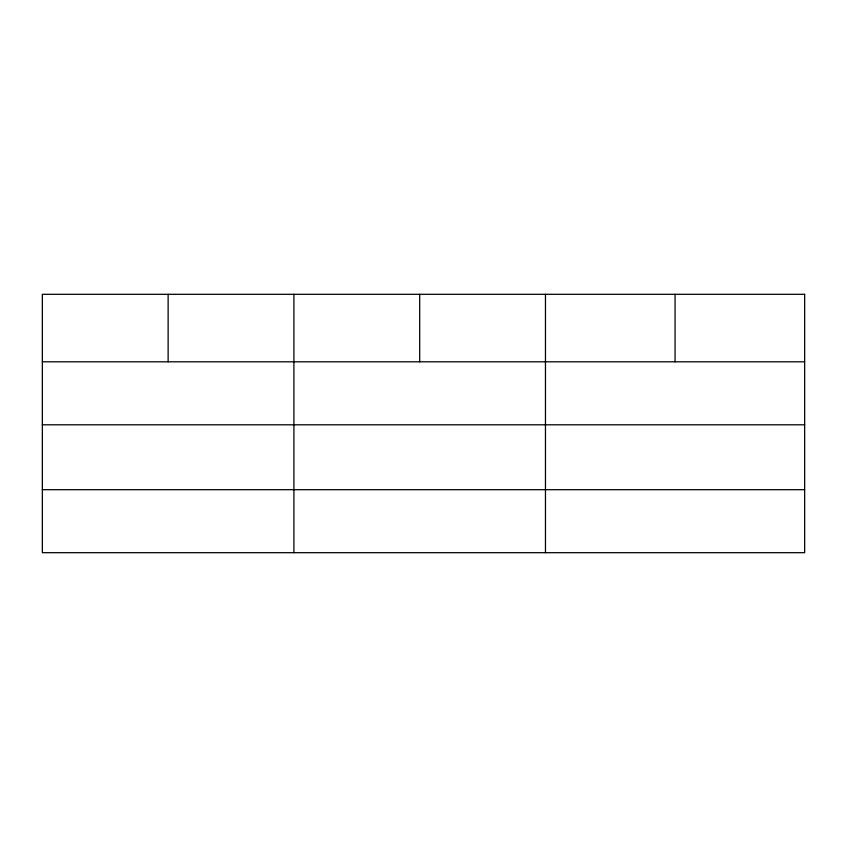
<?xml version="1.0" encoding="UTF-8"?>
<svg xmlns="http://www.w3.org/2000/svg" width="847" height="847" viewBox="0 0 847 847"><rect width="100%" height="100%" fill="white"/><g stroke="black" fill="none" stroke-linecap="round" stroke-linejoin="round"><path stroke-width="1.27" d="M42.35 361.807L804.65 361.807M42.35 424.802L804.65 424.802M42.35 489.693L804.65 489.693M675.059 294.311L675.059 361.807M545.468 294.311L545.468 552.689M419.689 294.311L419.689 361.807M293.909 294.311L293.909 552.689M168.13 294.311L168.13 361.807M804.65 294.311L42.35 294.311L42.35 552.689L804.65 552.689L804.65 294.311"/></g></svg>
